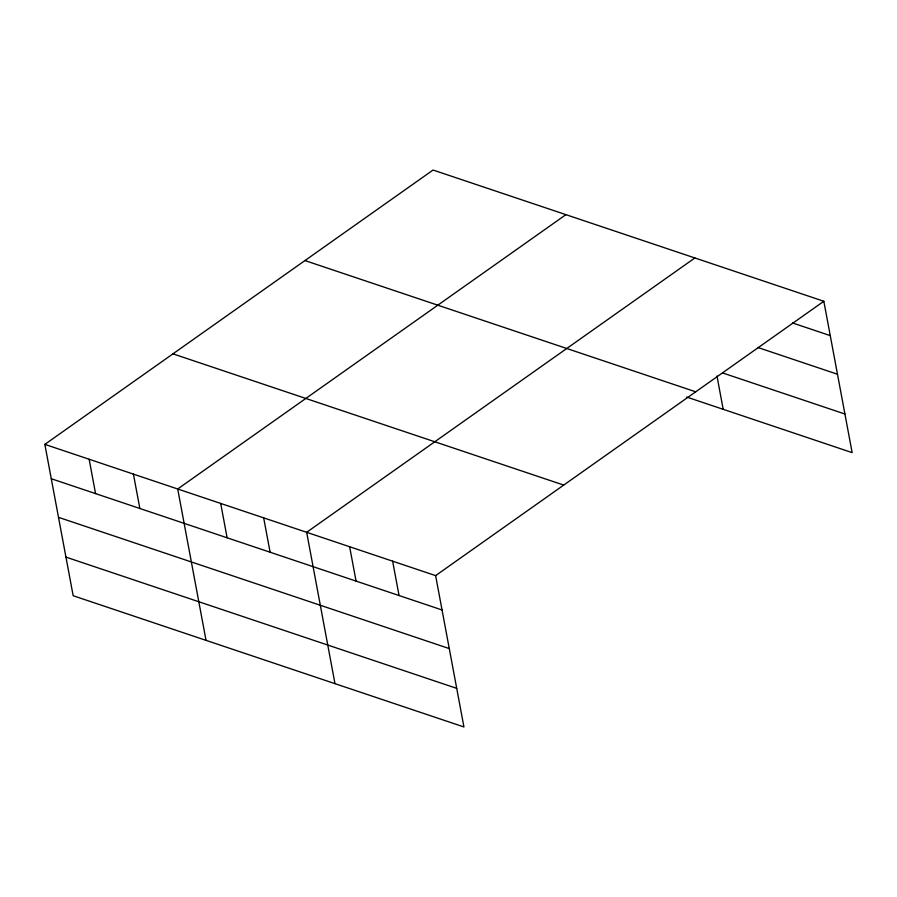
<?xml version="1.0" encoding="UTF-8"?>
<svg xmlns="http://www.w3.org/2000/svg" width="897" height="897" viewBox="0 0 897 897"><rect width="100%" height="100%" fill="white"/><g stroke="black" fill="none" stroke-linecap="round" stroke-linejoin="round"><path stroke-width="1.35" d="M44.85 444.374L435.617 575.616L463.94 726.962L73.173 595.731L44.85 444.374L433.06 170.038L823.827 301.269L852.15 452.626L686.732 397.068M565.917 214.652L177.707 488.988L206.03 640.346M694.872 257.966L306.662 532.302L334.985 683.66M435.617 575.616L823.827 301.269M792.477 322.942L830.252 335.624M758.021 347.554L837.484 374.24M722.489 372.894L844.929 414.022M304.958 260.567L695.713 391.81M172.964 353.844L563.72 485.075M51.275 478.729L442.042 609.971M58.507 517.334L449.262 648.576M65.952 557.115L456.708 688.358M716.972 376.034L723.195 409.324M392.628 561.174L399.053 595.53M349.639 546.744L356.075 581.099M263.673 517.861L270.109 552.227M220.696 503.43L227.12 537.785M133.418 474.121L139.854 508.476M89.139 459.242L95.564 493.597"/></g></svg>
